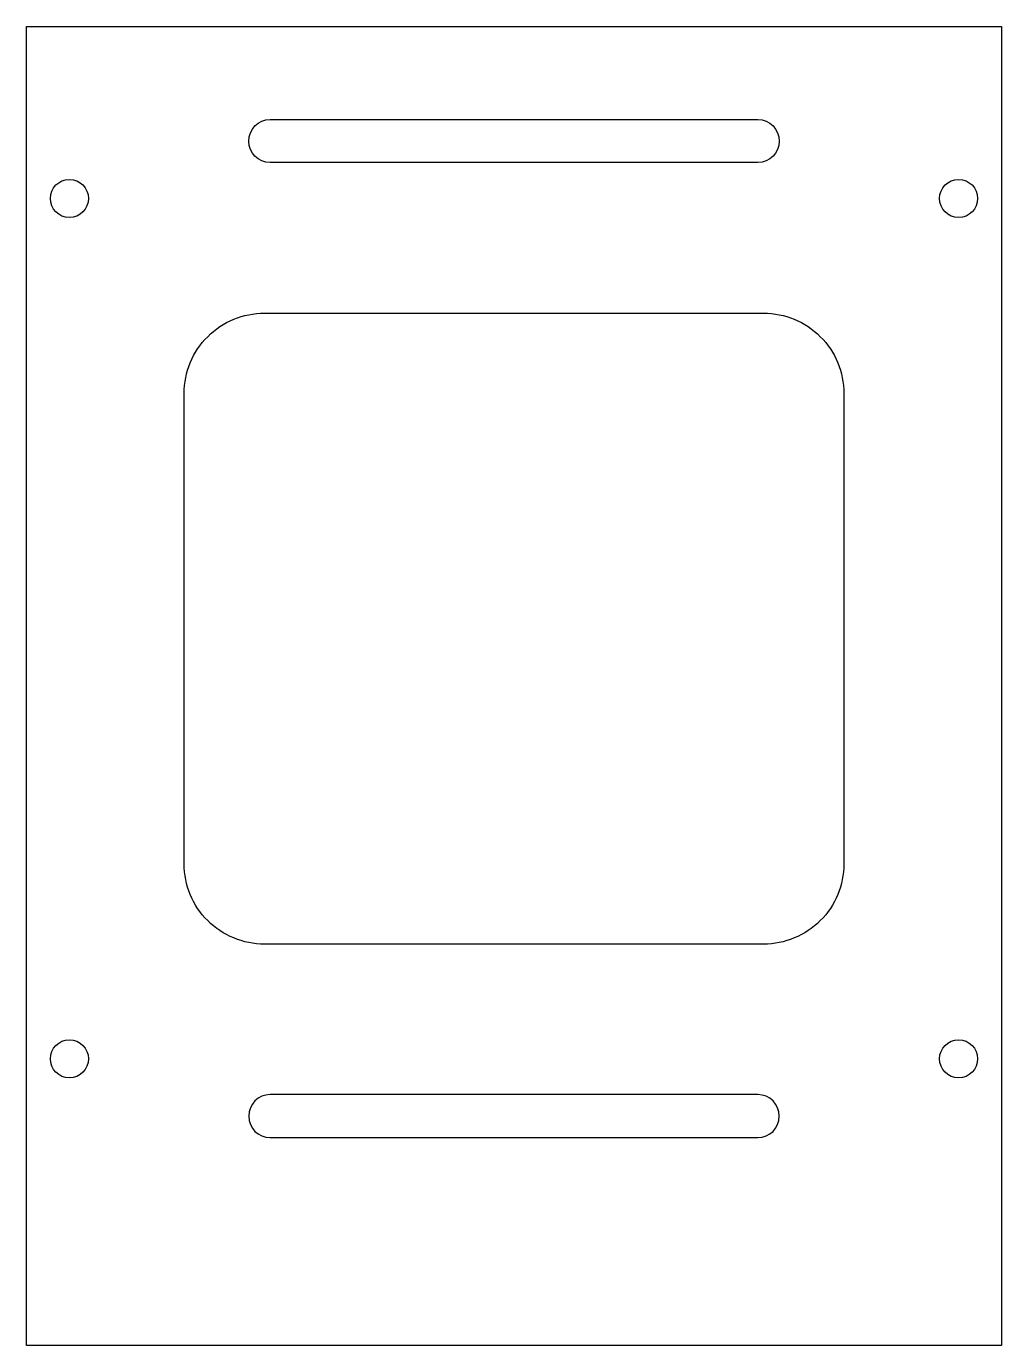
# Model space of a CAD drawing. Header units: inches. Extents: x -4.2 to 4.3, y -31 to -19.5.
import ezdxf

# ---------------------------------------------------------------- set-up
doc = ezdxf.new("R2010")
doc.units = ezdxf.units.IN
doc.layers.get('0').update_dxf_attribs({"linetype": 'CONTINUOUS'})

msp = doc.modelspace()

# ---------------------------------------------------------------- linework, layer by layer
msp.add_lwpolyline([(-4.25, -31), (-4.25, -19.5), (4.25, -19.5), (4.25, -31)], close=True)
for points in [[(2.125, -20.312, -1), (2.125, -20.687), (-2.125, -20.687, -1), (-2.125, -20.312)], [(2.175, -22, -0.414214), (2.875, -22.7), (2.875, -26.8, -0.414214), (2.175, -27.5), (-2.175, -27.5, -0.414214), (-2.875, -26.8), (-2.875, -22.7, -0.414214), (-2.175, -22)], [(-2.125, -29.187), (2.125, -29.187, 1), (2.125, -28.812), (-2.125, -28.812, 1)]]:
    msp.add_lwpolyline(points, format="xyb", close=True)
for centre in [(-3.875, -21), (3.875, -21), (-3.875, -28.5), (3.875, -28.5)]:
    msp.add_circle(centre, 0.166)

doc.saveas('drawing.dxf')
